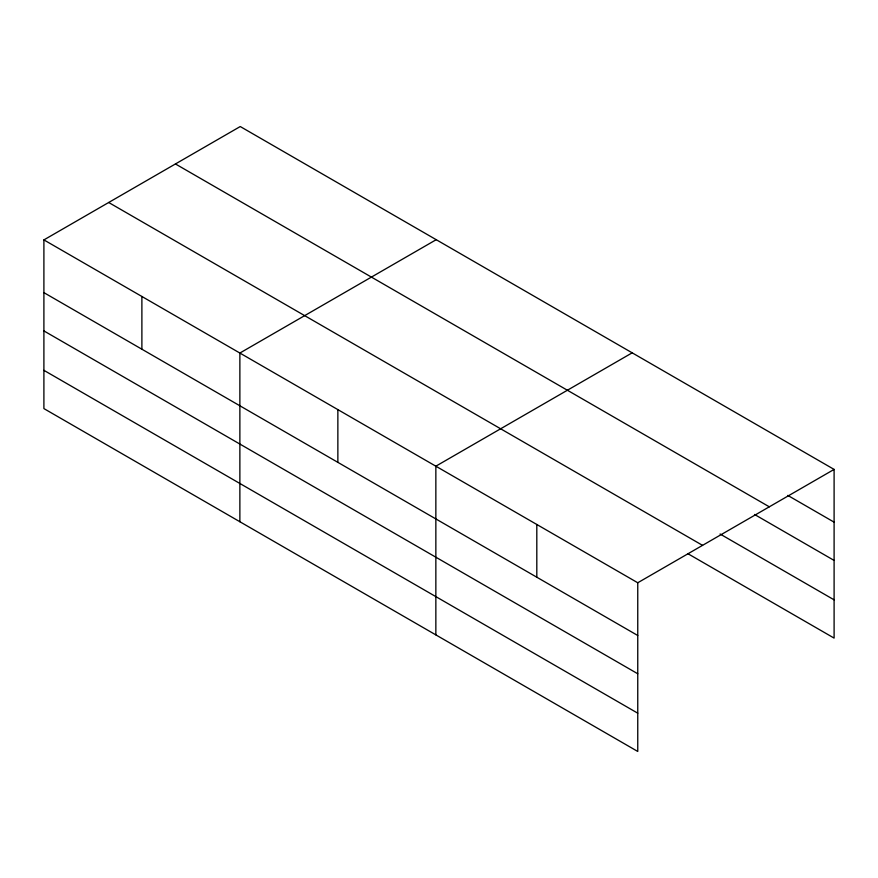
<?xml version="1.0" encoding="UTF-8"?>
<svg xmlns="http://www.w3.org/2000/svg" width="878" height="878" viewBox="0 0 878 878"><rect width="100%" height="100%" fill="white"/><g stroke="black" fill="none" stroke-linecap="round" stroke-linejoin="round"><path stroke-width="1.32" d="M43.9 239.903L637.757 582.762L637.757 751.458L43.9 408.588L43.9 239.903L240.243 126.542L834.1 469.412L834.1 638.097L688.012 553.755M436.212 239.694L239.87 353.044L239.87 521.741M632.182 352.835L435.85 466.185L435.85 634.882M637.757 582.762L834.1 469.412M787.775 495.401L834.1 522.147M175.446 163.956L769.304 506.815M754.52 514.464L834.1 560.416M720.081 534.011L834.1 599.839M108.696 202.489L702.554 545.359M43.9 292.637L637.757 635.496M43.9 330.907L637.757 673.766M43.9 370.329L637.757 713.188M536.809 524.473L536.809 577.219M337.865 409.62L337.865 462.355M141.885 296.468L141.885 349.214"/></g></svg>
